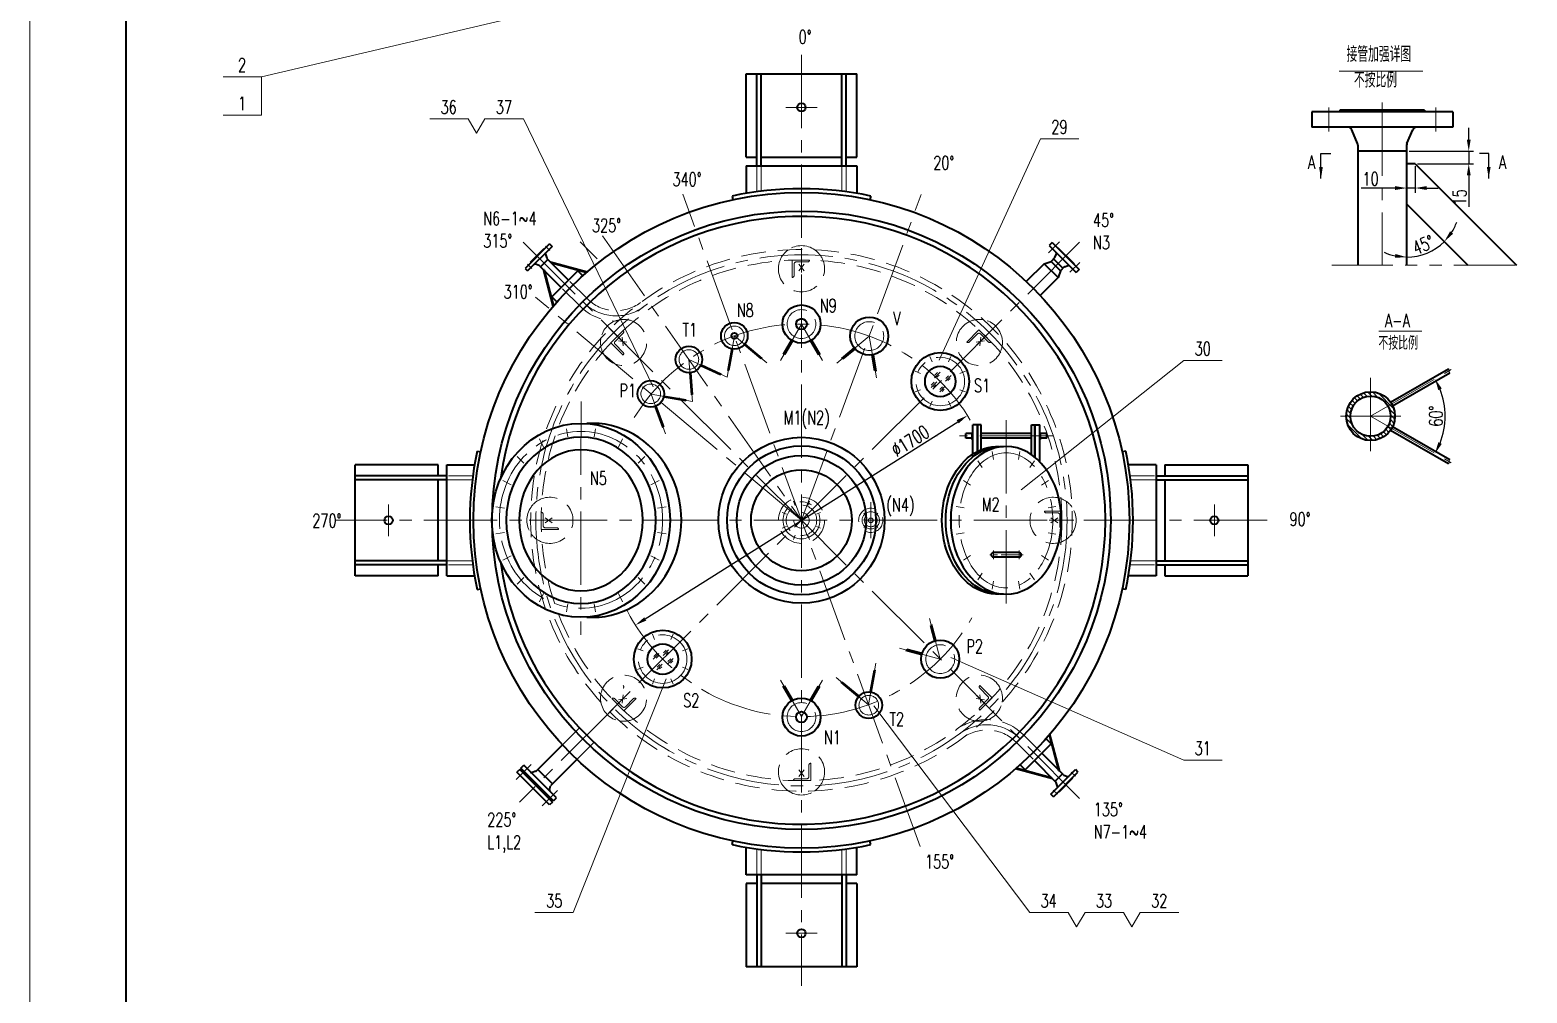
# Model space of a CAD drawing. Header units: millimetres. Extents: x 291 to 885, y 250 to 1091.
# Drawn here: x 290.8 to 679.8, y 400.7 to 651 of the extents above; entities that cross this region are included whole.
import ezdxf

# ---------------------------------------------------------------- set-up
doc = ezdxf.new("R2010")
doc.units = ezdxf.units.MM
for name, pattern in [('CENTER2', [28.575, 19.05, -3.175, 3.175, -3.175]), ('DASHED2', [9.525, 6.35, -3.175]), ('PHANTOM2', [31.75, 15.875, -3.175, 3.175, -3.175, 3.175, -3.175])]:
    doc.linetypes.add(name, pattern=pattern)
for name, color, linetype, lineweight in [('中心线', 4, 'CENTER2', 15), ('双点划线', 6, 'PHANTOM2', 15), ('外壳线', 1, 'Continuous', 40), ('尺寸线', 2, 'Continuous', 15), ('虚线', 5, 'DASHED2', 18)]:
    doc.layers.add(name, color=color, linetype=linetype, lineweight=lineweight)
doc.styles.get("Standard").update_dxf_attribs({"font": 'romans.shx', "width": 0.7, "height": 3.5, "bigfont": 'hzfs.shx'})
doc.styles.add('文字', font='romans.shx', dxfattribs={"width": 0.7, "height": 4, "bigfont": 'hzfs.shx'})
doc.dimstyles.new('ISO-25', dxfattribs={"dimtxt": 3.5, "dimasz": 3, "dimexe": 1.25, "dimexo": 0.625, "dimtad": 1, "dimtxsty": 'Standard', "dimcen": 2.5, "dimadec": 1, "dimazin": 2, "dimtfac": 1, "dimtmove": 0, "dimatfit": 0, "dimfxl": 0, "dimarcsym": 0})

# ---------------------------------------------------------------- blocks, each defined once
blk = doc.blocks.new('*D103')
at = {"layer": 'Defpoints', "color": 0}
for p in [(534.36, 550.8), (448.11, 496.35)]:
    blk.add_point(p, dxfattribs=at)
at = {"layer": '尺寸线', "color": 0, "lineweight": -2}
blk.add_line((450.65, 497.95), (531.83, 549.2), dxfattribs=at)
at = {"layer": '尺寸线', "color": 0}
for points in [[(531.56, 549.62), (532.09, 548.77), (534.36, 550.8)], [(450.38, 498.37), (450.91, 497.52), (448.11, 496.35)]]:
    blk.add_solid(points, dxfattribs=at)
at = {"layer": '尺寸线', "color": 0, "insert": (519.47, 544.21), "char_height": 3.5, "attachment_point": 5, "rotation": 32.2651}
blk.add_mtext('%%C1700', dxfattribs=at)
blk = doc.blocks.new('*D112')
at = {"layer": 'Defpoints', "color": 0}
for p in [(648.46, 621.06), (648.46, 605.83), (655.4, 593.81), (648.46, 589.88), (664.41, 589.88)]:
    blk.add_point(p, dxfattribs=at)
at = {"layer": '尺寸线', "color": 0, "lineweight": -2}
for start, end in [(327.4066, 339.8132), (270, 315), (245.1868, 257.5934)]:
    blk.add_arc((648.46, 605.83), 13.88, start, end, dxfattribs=at)
at = {"layer": '尺寸线', "color": 0}
for points in [[(660.55, 598.04), (659.77, 598.66), (658.28, 596.01)], [(645.54, 592.77), (645.43, 591.77), (648.46, 591.95)]]:
    blk.add_solid(points, dxfattribs=at)
at = {"layer": '尺寸线', "color": 0, "insert": (652.76, 595.15), "char_height": 3.5, "attachment_point": 5, "rotation": 21.9401}
blk.add_mtext('45°', dxfattribs=at)
blk = doc.blocks.new('*D113')
at = {"layer": 'Defpoints', "color": 0}
for p in [(648.46, 619.51), (650.69, 616.18), (664.61, 616.18)]:
    blk.add_point(p, dxfattribs=at)
at = {"layer": '尺寸线', "color": 0, "lineweight": -2}
for p, q in [((664.61, 622.51), (664.61, 625.51)), ((649.09, 619.51), (665.86, 619.51)), ((664.61, 619.51), (664.61, 616.18)), ((651.31, 616.18), (665.86, 616.18)), ((664.61, 613.18), (664.61, 605.05))]:
    blk.add_line(p, q, dxfattribs=at)
at = {"layer": '尺寸线', "color": 0}
for points in [[(664.11, 622.51), (665.11, 622.51), (664.61, 619.51)], [(664.11, 613.18), (665.11, 613.18), (664.61, 616.18)]]:
    blk.add_solid(points, dxfattribs=at)
at = {"layer": '尺寸线', "color": 0, "insert": (662.23, 607.49), "char_height": 3.5, "attachment_point": 5, "rotation": 90}
blk.add_mtext('15', dxfattribs=at)
blk = doc.blocks.new('*D114')
at = {"layer": 'Defpoints', "color": 0}
for p in [(648.46, 616.18), (650.69, 616.18), (650.69, 609.9)]:
    blk.add_point(p, dxfattribs=at)
at = {"layer": '尺寸线', "color": 0, "lineweight": -2}
for p, q in [((648.46, 615.55), (648.46, 608.65)), ((650.69, 615.55), (650.69, 608.65)), ((645.46, 609.9), (636.68, 609.9)), ((650.69, 609.9), (648.46, 609.9)), ((653.69, 609.9), (656.69, 609.9))]:
    blk.add_line(p, q, dxfattribs=at)
at = {"layer": '尺寸线', "color": 0}
for points in [[(645.46, 610.4), (645.46, 609.4), (648.46, 609.9)], [(653.69, 610.4), (653.69, 609.4), (650.69, 609.9)]]:
    blk.add_solid(points, dxfattribs=at)
at = {"layer": '尺寸线', "color": 0, "insert": (639.11, 612.28), "char_height": 3.5, "attachment_point": 5}
blk.add_mtext('10', dxfattribs=at)
blk = doc.blocks.new('*D115')
at = {"layer": 'Defpoints', "color": 0}
for p in [(660.05, 562.72), (639.1, 550.63), (639.1, 550.63), (658.16, 547.27), (660.05, 538.53)]:
    blk.add_point(p, dxfattribs=at)
at = {"layer": '尺寸线', "color": 0, "lineweight": -2}
blk.add_arc((639.1, 550.63), 19.36, 338.8872, 21.1128, dxfattribs=at)
at = {"layer": '尺寸线', "color": 0}
for points in [[(656.7, 557.38), (657.61, 557.82), (655.86, 560.31)], [(657.61, 543.44), (656.7, 543.87), (655.86, 540.95)]]:
    blk.add_solid(points, dxfattribs=at)
at = {"layer": '尺寸线', "color": 0, "insert": (656.08, 550.63), "char_height": 3.5, "attachment_point": 5, "rotation": 90}
blk.add_mtext('60°', dxfattribs=at)

msp = doc.modelspace()

# ---------------------------------------------------------------- hatches: boundary and pattern name
at = {"layer": '尺寸线'}
h = msp.add_hatch(dxfattribs=at)
h.set_pattern_fill('ANSI31', color=256, scale=0.277778, angle=90, style=0)
h.set_pattern_definition([(135, (356.7174, 504.27115), (-0.623629, -0.623629), [])])
h.paths.add_polyline_path([(639.095, 556.96), (639.095, 555.849, -0.2679492), (643.618, 553.238), (644.58, 553.794, 0.2679492)])
h.paths.add_polyline_path([(639.095, 555.849), (639.095, 556.96, 0.4142136), (632.762, 550.627), (633.873, 550.627, -0.4142136)])
h.paths.add_polyline_path([(633.873, 550.627), (632.762, 550.627, 0.4142136), (639.095, 544.294), (639.095, 545.405, -0.4142136)])
h.paths.add_polyline_path([(644.58, 547.46), (643.618, 548.016, -0.2679492), (639.095, 545.405), (639.095, 544.294, 0.2679492)])
h.paths.add_polyline_path([(645.428, 550.627), (644.317, 550.627, -0.1316525), (643.618, 548.016), (644.58, 547.46, 0.1316525)])
h.paths.add_polyline_path([(644.58, 553.794), (643.618, 553.238, -0.1316525), (644.317, 550.627), (645.428, 550.627, 0.1316525)])

# ---------------------------------------------------------------- linework, layer by layer
at = {"layer": '中心线'}
for p, q in [((491.237, 644.551), (491.239, 402.591)), ((487.133, 630.851), (495.34, 630.851)), ((628.242, 630.843), (628.242, 624.621)), ((642.131, 632.127), (642.131, 589.884)), ((656.02, 630.843), (656.02, 624.621)), ((522.089, 438.807), (460.387, 608.333)), ((491.237, 523.571), (522.361, 608.232)), ((563.504, 595.839), (417.991, 450.325)), ((418.969, 595.838), (491.238, 523.571)), ((439.5, 597.46), (491.238, 523.571)), ((491.237, 523.572), (422.139, 581.552)), ((491.237, 574.571), (485.754, 565.075)), ((491.237, 574.571), (496.72, 565.075)), ((473.794, 571.499), (471.895, 560.729)), ((473.794, 571.499), (482.198, 564.448)), ((508.851, 571.432), (500.427, 564.414)), ((508.851, 571.432), (510.717, 560.627)), ((461.982, 565.351), (471.895, 560.729)), ((461.982, 565.351), (462.935, 554.459)), ((525.179, 564.757), (524.6, 566.155)), ((529.422, 564.757), (530.001, 566.155)), ((522.179, 561.757), (520.781, 562.336)), ((532.422, 561.757), (533.821, 562.336)), ((639.095, 550.627), (660.047, 562.724)), ((639.095, 541.54), (639.095, 560.872)), ((452.167, 556.357), (462.935, 554.459)), ((452.167, 556.357), (455.918, 546.049)), ((522.179, 557.514), (520.781, 556.935)), ((532.422, 557.514), (533.821, 556.935)), ((433.954, 554.402), (433.95, 493.862)), ((525.179, 554.514), (524.6, 553.115)), ((529.422, 554.514), (530.001, 553.115)), ((544.417, 549.619), (544.418, 501.459)), ((646.942, 550.627), (631.248, 550.627)), ((639.095, 550.627), (660.047, 538.53)), ((424.248, 542.617), (423.147, 544.778)), ((430.518, 545.255), (430.188, 547.339)), ((437.388, 545.255), (437.718, 547.339)), ((443.659, 542.617), (444.76, 544.778)), ((556.608, 545.51), (532.317, 545.51)), ((419.07, 538.452), (417.351, 540.171)), ((448.837, 538.452), (450.555, 540.171)), ((415.79, 532.823), (413.624, 533.927)), ((452.116, 532.824), (454.283, 533.927)), ((383.958, 519.467), (383.958, 527.674)), ((414.112, 526.711), (411.829, 527.073)), ((453.794, 526.712), (456.078, 527.073)), ((487.35, 525.18), (486.255, 525.633)), ((489.627, 527.457), (489.173, 528.552)), ((492.847, 527.457), (493.301, 528.552)), ((495.124, 525.18), (496.219, 525.633)), ((507.89, 524.919), (507.402, 525.407)), ((509.236, 528.259), (509.238, 518.937)), ((510.584, 524.919), (511.072, 525.407)), ((598.517, 527.676), (598.517, 519.469)), ((612.218, 523.572), (370.258, 523.57)), ((487.35, 521.959), (486.255, 521.506)), ((563.505, 451.302), (491.237, 523.572)), ((495.124, 521.959), (496.219, 521.506)), ((507.89, 522.225), (507.402, 521.737)), ((510.584, 522.225), (511.072, 521.737)), ((414.112, 520.426), (411.829, 520.064)), ((453.794, 520.427), (456.078, 520.065)), ((489.627, 519.682), (489.173, 518.587)), ((492.847, 519.682), (493.301, 518.587)), ((415.791, 514.314), (413.624, 513.21)), ((452.116, 514.315), (454.283, 513.211)), ((419.07, 508.685), (417.352, 506.967)), ((448.837, 508.686), (450.555, 506.967)), ((424.248, 504.521), (423.147, 502.36)), ((430.519, 501.883), (430.189, 499.799)), ((437.388, 501.883), (437.718, 499.799)), ((443.659, 504.521), (444.76, 502.36)), ((527.299, 487.51), (524.462, 498.097)), ((453.067, 492.632), (452.488, 494.03)), ((457.31, 492.632), (457.889, 494.031)), ((450.068, 489.631), (448.669, 490.21)), ((460.31, 489.633), (461.709, 490.212)), ((527.299, 487.51), (516.712, 490.347)), ((508.681, 475.644), (510.585, 486.443)), ((450.069, 485.388), (448.67, 484.809)), ((453.069, 482.389), (452.49, 480.99)), ((457.312, 482.39), (457.891, 480.991)), ((460.311, 485.39), (461.71, 484.811)), ((508.681, 475.644), (500.281, 482.692)), ((491.238, 472.569), (485.756, 482.064)), ((491.238, 472.569), (496.72, 482.064)), ((495.342, 416.292), (487.136, 416.292))]:
    msp.add_line(p, q, dxfattribs=at)
at = {"layer": '中心线', "ltscale": 0.3}
for p, q in [((558.281, 595.917), (555.428, 593.064)), ((424.711, 594.763), (425.814, 593.66)), ((420.044, 590.096), (421.147, 588.993)), ((563.525, 590.554), (560.994, 588.024)), ((541.159, 539.374), (540.749, 541.433)), ((547.597, 539.391), (548.007, 541.45)), ((538.182, 537.29), (537.016, 539.035)), ((550.574, 537.29), (551.74, 539.036)), ((535.119, 532.737), (533.374, 533.904)), ((553.637, 532.738), (555.383, 533.904)), ((533.466, 526.789), (531.407, 527.199)), ((555.291, 526.789), (557.349, 527.199)), ((533.466, 520.351), (531.407, 519.941)), ((555.291, 520.351), (557.35, 519.941)), ((535.12, 514.403), (533.374, 513.236)), ((548.849, 514.608), (540.148, 514.608)), ((541.156, 513.479), (541.156, 515.738)), ((547.757, 513.479), (547.757, 515.738)), ((553.637, 514.403), (555.383, 513.236)), ((538.183, 509.85), (537.016, 508.104)), ((550.574, 509.85), (551.741, 508.105)), ((541.159, 507.766), (540.75, 505.707)), ((547.598, 507.766), (548.007, 505.707)), ((417.074, 456.192), (421.02, 460.137)), ((562.443, 457.057), (561.339, 458.16)), ((423.862, 449.403), (427.808, 453.349)), ((557.777, 452.389), (556.673, 453.492))]:
    msp.add_line(p, q, dxfattribs=at)
at = {"layer": '中心线'}
for centre, radius in [((491.237, 523.569), 69.002), ((491.237, 574.571), 3.75), ((473.794, 571.499), 2.55), ((508.851, 571.432), 3.75), ((461.982, 565.351), 2.55), ((527.301, 559.635), 6.3), ((452.075, 556.434), 2.55), ((491.237, 523.569), 4.8), ((509.237, 523.572), 2.25), ((455.189, 487.511), 6.3), ((527.299, 487.51), 3.75), ((491.238, 472.449), 3.75), ((508.722, 475.531), 2.55)]:
    msp.add_circle(centre, radius, dxfattribs=at)
for centre, radius, start, end in [((443.078, 588.7), 12, 225, 306.48028), ((491.237, 523.572), 51.002, 30.67821, 149.11375), ((491.237, 523.572), 51.002, 207.33275, 330.16019), ((539.401, 458.475), 11.975, 43.77464, 126.53709)]:
    msp.add_arc(centre, radius, start, end, dxfattribs=at)
msp.add_ellipse((433.953, 523.7), major_axis=(0, -22.97), ratio=0.9231989, start_param=-1.5707963, end_param=4.712389, dxfattribs=at)
at = {"layer": '中心线', "extrusion": (0, 0, -1)}
msp.add_ellipse((544.378, 523.57), major_axis=(0.039, 17.55), ratio=0.6935169, dxfattribs=at)
at = {"layer": '双点划线'}
msp.add_line((629.003, 589.884), (679.759, 589.884), dxfattribs=at)
at = {"layer": '外壳线'}
for p, q in [((315.777, 259.883), (315.777, 1080.883)), ((476.836, 639.551), (505.637, 639.551)), ((476.836, 617.95), (476.836, 639.551)), ((479.656, 615.708), (479.656, 639.551)), ((480.736, 615.708), (480.736, 639.551)), ((501.737, 615.708), (501.737, 639.551)), ((502.817, 615.708), (502.817, 639.551)), ((505.637, 617.95), (505.637, 639.551)), ((653.131, 630.177), (631.131, 630.177)), ((631.131, 630.177), (631.131, 629.732)), ((653.131, 630.177), (653.131, 629.732)), ((660.464, 629.732), (623.798, 629.732)), ((623.798, 629.732), (623.798, 625.732)), ((660.464, 629.732), (660.464, 625.732)), ((660.464, 625.732), (623.798, 625.732)), ((635.709, 621.496), (634.196, 625.056)), ((648.553, 621.496), (650.066, 625.056)), ((635.798, 621.062), (635.798, 589.884)), ((648.464, 619.51), (635.798, 619.51)), ((648.464, 621.062), (648.464, 589.884)), ((476.836, 617.95), (479.656, 617.95)), ((476.836, 615.708), (505.637, 615.708)), ((476.836, 615.708), (476.836, 608.52)), ((480.736, 617.95), (501.737, 617.95)), ((502.817, 617.95), (505.637, 617.95)), ((505.637, 615.708), (505.637, 608.52)), ((650.686, 616.177), (648.464, 616.177)), ((650.686, 616.177), (676.979, 589.884)), ((473.236, 607.831), (473.437, 606.892)), ((509.237, 607.831), (509.037, 606.892)), ((648.464, 605.828), (664.408, 589.884)), ((425.771, 595.4), (419.407, 589.035)), ((425.771, 595.4), (426.45, 594.721)), ((556.384, 595.718), (555.621, 594.954)), ((556.384, 595.718), (563.385, 588.717)), ((426.45, 594.721), (420.086, 588.357)), ((424.286, 594.084), (420.723, 590.52)), ((425.368, 591.348), (423.459, 589.438)), ((424.286, 594.084), (424.371, 593.999)), ((424.689, 592.718), (425.049, 591.708)), ((425.119, 591.597), (430.714, 586.002)), ((555.621, 594.954), (562.621, 587.953)), ((557.02, 591.771), (556.087, 590.838)), ((556.724, 591.475), (559.142, 589.056)), ((557.086, 591.871), (557.477, 592.839)), ((557.869, 594.402), (557.784, 594.317)), ((557.869, 594.402), (562.07, 590.202)), ((419.407, 589.035), (420.086, 588.357)), ((420.723, 590.52), (420.807, 590.436)), ((423.098, 589.758), (422.089, 590.117)), ((423.21, 589.688), (428.805, 584.093)), ((424.096, 588.802), (426.677, 579.17)), ((424.35, 588.547), (426.819, 579.334)), ((426.005, 590.711), (435.637, 588.13)), ((426.259, 590.457), (435.472, 587.988)), ((433.133, 588.42), (426.387, 581.674)), ((434.458, 587.095), (433.133, 588.42)), ((554.305, 590.244), (549.654, 585.593)), ((554.305, 590.244), (556.087, 590.838)), ((554.305, 590.244), (557.912, 586.638)), ((556.087, 590.838), (558.506, 588.42)), ((558.506, 588.42), (557.912, 586.638)), ((559.438, 589.353), (558.506, 588.42)), ((559.538, 589.419), (560.507, 589.81)), ((562.07, 590.202), (561.985, 590.117)), ((563.385, 588.717), (562.621, 587.953)), ((557.912, 586.638), (553.26, 581.986)), ((427.712, 580.349), (426.387, 581.674)), ((473.106, 568.119), (472.104, 562.434)), ((473.283, 568.087), (472.304, 562.531)), ((476.378, 569.214), (480.7, 565.587)), ((476.494, 569.352), (480.916, 565.641)), ((488.633, 570.361), (486.477, 566.626)), ((488.893, 570.211), (486.846, 566.665)), ((493.581, 570.211), (495.628, 566.666)), ((493.841, 570.361), (495.997, 566.626)), ((504.953, 568.381), (501.641, 565.621)), ((505.145, 568.15), (502.001, 565.53)), ((509.545, 566.531), (510.242, 562.497)), ((509.841, 566.582), (510.575, 562.333)), ((462.193, 561.908), (462.696, 556.156)), ((462.372, 561.923), (462.864, 556.302)), ((465.07, 563.812), (470.183, 561.428)), ((465.146, 563.975), (470.378, 561.535)), ((644.281, 554.263), (659.341, 562.957)), ((644.837, 553.3), (659.729, 561.899)), ((453.262, 553.086), (455.236, 547.66)), ((453.431, 553.147), (455.361, 547.845)), ((455.547, 555.67), (461.202, 554.673)), ((455.579, 555.847), (461.265, 554.845)), ((644.281, 546.991), (659.341, 538.297)), ((644.837, 547.954), (659.729, 539.355)), ((406.978, 541.571), (407.917, 541.37)), ((575.497, 541.573), (574.558, 541.372)), ((396.859, 537.971), (375.258, 537.971)), ((375.258, 509.17), (375.258, 537.971)), ((396.859, 535.15), (396.859, 537.971)), ((399.101, 509.17), (399.101, 537.971)), ((399.101, 537.971), (406.289, 537.971)), ((583.375, 537.973), (576.187, 537.973)), ((583.375, 537.973), (583.375, 509.172)), ((585.617, 537.973), (585.617, 535.153)), ((585.617, 537.973), (607.218, 537.973)), ((607.218, 537.973), (607.218, 509.172)), ((399.101, 535.15), (375.258, 535.15)), ((399.101, 534.07), (375.258, 534.07)), ((396.859, 513.07), (396.859, 534.07)), ((583.375, 535.153), (607.218, 535.153)), ((583.375, 534.073), (607.218, 534.073)), ((585.617, 534.073), (585.617, 513.072)), ((399.101, 513.07), (375.258, 513.07)), ((399.101, 511.99), (375.258, 511.99)), ((396.859, 509.17), (396.859, 511.99)), ((583.375, 513.072), (607.218, 513.072)), ((583.375, 511.992), (607.218, 511.992)), ((585.617, 511.992), (585.617, 509.172)), ((396.859, 509.17), (375.258, 509.17)), ((399.101, 509.17), (406.289, 509.17)), ((406.978, 505.57), (407.917, 505.77)), ((575.497, 505.572), (574.558, 505.772)), ((583.375, 509.172), (576.187, 509.172)), ((585.617, 509.172), (607.218, 509.172)), ((525.874, 492.25), (524.814, 496.203)), ((526.164, 492.328), (525.048, 496.492)), ((522.481, 488.646), (518.317, 489.761)), ((522.559, 488.935), (518.606, 489.995)), ((509.192, 479.056), (510.171, 484.611)), ((509.369, 479.025), (510.371, 484.709)), ((488.634, 476.778), (486.476, 480.517)), ((488.894, 476.928), (486.845, 480.477)), ((493.582, 476.928), (495.631, 480.477)), ((493.842, 476.778), (496, 480.516)), ((505.981, 477.792), (501.56, 481.502)), ((506.097, 477.93), (501.776, 481.555)), ((554.773, 466.802), (556.098, 465.478)), ((558.136, 458.605), (555.666, 467.818)), ((558.391, 458.35), (555.808, 467.982)), ((422.377, 458.482), (429.132, 465.237)), ((549.354, 458.73), (556.098, 465.478)), ((559.276, 457.465), (553.68, 463.059)), ((418.347, 459.162), (419.111, 459.925)), ((426.832, 450.676), (418.347, 459.162)), ((427.596, 451.44), (419.111, 459.925)), ((426.153, 454.706), (432.908, 461.461)), ((556.482, 456.441), (546.849, 459.02)), ((556.227, 456.695), (547.014, 459.162)), ((548.028, 460.055), (549.354, 458.73)), ((557.368, 455.555), (551.771, 461.149)), ((418.05, 458.865), (417.286, 458.101)), ((425.772, 449.615), (417.286, 458.101)), ((426.535, 450.379), (418.05, 458.865)), ((419.492, 457.422), (419.789, 457.719)), ((425.178, 451.907), (419.577, 457.507)), ((425.305, 452.034), (419.705, 457.634)), ((422.229, 458.393), (421.228, 458.081)), ((426.514, 455.067), (422.738, 458.843)), ((556.037, 452.431), (562.4, 458.797)), ((556.716, 451.753), (563.079, 458.118)), ((557.118, 455.805), (559.027, 457.714)), ((557.798, 454.435), (557.438, 455.444)), ((558.201, 453.068), (561.764, 456.633)), ((559.388, 457.395), (560.397, 457.036)), ((561.764, 456.633), (561.679, 456.718)), ((563.079, 458.118), (562.4, 458.797)), ((425.093, 451.822), (425.39, 452.119)), ((425.752, 453.557), (426.063, 454.558)), ((426.832, 450.676), (427.596, 451.44)), ((556.716, 451.753), (556.037, 452.431)), ((558.201, 453.068), (558.116, 453.153)), ((426.535, 450.379), (425.772, 449.615)), ((473.238, 439.312), (473.439, 440.251)), ((509.24, 439.312), (509.039, 440.251)), ((476.839, 431.434), (476.839, 438.623)), ((505.639, 431.434), (505.639, 438.623)), ((505.639, 431.434), (476.839, 431.434)), ((476.839, 429.192), (476.839, 407.591)), ((479.659, 429.192), (476.839, 429.192)), ((479.659, 431.434), (479.659, 407.591)), ((480.739, 431.434), (480.739, 407.591)), ((501.739, 429.192), (480.739, 429.192)), ((501.739, 431.434), (501.739, 407.591)), ((502.819, 431.434), (502.819, 407.591)), ((505.639, 429.192), (502.819, 429.192)), ((505.639, 429.192), (505.639, 407.591)), ((505.639, 407.591), (476.839, 407.591))]:
    msp.add_line(p, q, dxfattribs=at)
at = {"layer": '外壳线', "ltscale": 0.3}
for p, q in [((533.956, 544.91), (533.956, 546.11)), ((535.576, 546.11), (533.956, 546.11)), ((535.576, 544.91), (533.956, 544.91)), ((535.576, 544.61), (535.576, 546.41)), ((535.756, 546.41), (535.576, 546.41)), ((535.756, 544.61), (535.576, 544.61)), ((536.956, 548.36), (535.756, 548.36)), ((535.756, 540.021), (535.756, 548.36)), ((536.956, 540.686), (536.956, 548.36)), ((537.016, 546.11), (536.956, 546.11)), ((537.016, 544.91), (536.956, 544.91)), ((537.916, 548.36), (537.016, 548.36)), ((537.016, 541.753), (537.016, 548.36)), ((537.916, 541.995), (537.916, 548.36)), ((550.996, 546.11), (537.916, 546.11)), ((550.996, 544.91), (537.916, 544.91)), ((550.996, 548.36), (551.896, 548.36)), ((550.997, 540.624), (550.996, 548.36)), ((551.897, 539.945), (551.896, 548.36)), ((551.956, 546.11), (551.896, 546.11)), ((551.956, 544.91), (551.896, 544.91)), ((551.956, 548.36), (553.157, 548.36)), ((551.957, 539.896), (551.956, 548.36)), ((553.157, 538.786), (553.157, 548.36)), ((553.157, 546.41), (553.337, 546.41)), ((553.157, 544.61), (553.337, 544.61)), ((553.337, 544.61), (553.337, 546.41)), ((554.957, 546.11), (553.337, 546.11)), ((554.957, 544.91), (553.337, 544.91)), ((554.957, 544.91), (554.957, 546.11)), ((547.757, 515.209), (541.156, 515.209)), ((547.757, 514.009), (541.156, 514.009))]:
    msp.add_line(p, q, dxfattribs=at)
at = {"layer": '外壳线'}
for centre, radius in [((491.237, 630.851), 1.08), ((491.237, 523.569), 85.203), ((491.237, 523.572), 80.342), ((491.237, 574.571), 4.95), ((491.237, 574.571), 1.41), ((508.851, 571.432), 4.95), ((473.794, 571.499), 3.45), ((473.794, 571.499), 0.78), ((461.982, 565.351), 3.45), ((527.301, 559.635), 7.5), ((527.301, 559.635), 3.969), ((452.075, 556.434), 3.45), ((639.095, 550.627), 6.333), ((639.095, 550.627), 5.222), ((491.237, 523.572), 21.565), ((491.237, 523.572), 19.331), ((491.237, 523.572), 16.83), ((491.237, 523.572), 13.096), ((383.958, 523.57), 1.08), ((598.517, 523.572), 1.08), ((455.189, 487.511), 7.5), ((455.189, 487.511), 3.969), ((527.299, 487.51), 4.95), ((508.722, 475.531), 3.45), ((491.238, 472.449), 4.95), ((491.238, 472.449), 1.41), ((491.239, 416.292), 1.08)]:
    msp.add_circle(centre, radius, dxfattribs=at)
for centre, radius, start, end in [((633.174, 624.621), 1.111, 23.02549, 90), ((651.088, 624.621), 1.111, 90, 156.97451), ((634.686, 621.062), 1.111, 0, 23.02549), ((649.575, 621.062), 1.111, 156.97451, 180), ((491.237, 523.569), 86.163, 77.9413, 102.0587), ((491.237, 523.572), 78.962, 187.77721, 172.22844), ((424.972, 592.818), 0.3, 135, 199.59228), ((425.331, 591.809), 0.3, 199.59228, 225), ((556.808, 591.983), 0.3, 315, 338.02549), ((557.199, 592.952), 0.3, 338.02549, 45), ((421.989, 589.835), 0.3, 70.40772, 135), ((422.998, 589.475), 0.3, 45, 70.40772), ((559.65, 589.141), 0.3, 111.97451, 135), ((560.619, 589.531), 0.3, 45, 111.97451), ((491.24, 523.57), 86.163, 167.9413, 192.0587), ((491.236, 523.572), 86.163, 347.9413, 12.0587), ((421.12, 458.425), 0.36, 225, 287.30053), ((422.122, 458.736), 0.36, 287.30053, 315), ((557.156, 455.343), 0.3, 19.60413, 45.01185), ((559.489, 457.677), 0.3, 225.01185, 250.41957), ((560.498, 457.318), 0.3, 250.41957, 315.01185), ((426.095, 453.45), 0.36, 162.69947, 225), ((426.407, 454.451), 0.36, 135, 162.69947), ((557.515, 454.334), 0.3, 315.01185, 19.60413), ((491.239, 523.573), 86.163, 257.9413, 282.0587)]:
    msp.add_arc(centre, radius, start, end, dxfattribs=at)
at = {"layer": '外壳线', "ltscale": 0.3}
for centre, start, end in [((541.156, 514.609), 90.00056, 270.00056), ((547.757, 514.609), 270.00056, 90.00056)]:
    msp.add_arc(centre, 0.6, start, end, dxfattribs=at)
at = {"layer": '外壳线'}
msp.add_ellipse((433.953, 523.569), major_axis=(0, 25.201), ratio=0.9179745, dxfattribs=at)
msp.add_ellipse((436.922, 523.569), major_axis=(0, 25.201), ratio=0.9179745, start_param=3.0773829, end_param=6.3473951, dxfattribs=at)
at = {"layer": '外壳线', "extrusion": (0, 0, -1)}
for major_axis, ratio in [((0, 21.601), 0.8996507), ((0, 18.301), 0.8786599)]:
    msp.add_ellipse((433.953, 523.569), major_axis=major_axis, ratio=ratio, dxfattribs=at)
at = {"layer": '外壳线', "ltscale": 0.3, "extrusion": (0, 0, -1)}
for centre, start_param, end_param in [((542.116, 523.57), 3.1055521, 6.31618), ((543.108, 523.57), 3.0958524, 6.3258797)]:
    msp.add_ellipse(centre, major_axis=(0.039, 19.201), ratio=0.7484691, start_param=start_param, end_param=end_param, dxfattribs=at)
msp.add_ellipse((544.378, 523.57), major_axis=(0.039, 19.201), ratio=0.7484691, dxfattribs=at)
at = {"layer": '尺寸线'}
for p, q in [((290.777, 249.883), (290.777, 1090.883)), ((350.964, 638.803), (470.695, 666.925)), ((340.964, 638.803), (350.964, 638.803)), ((350.964, 638.803), (350.964, 628.803)), ((630.973, 640.288), (652.654, 640.288)), ((340.964, 628.803), (350.964, 628.803)), ((394.644, 627.847), (404.644, 627.847)), ((404.644, 627.847), (406.817, 624.171)), ((406.817, 624.171), (408.998, 627.847)), ((408.998, 627.847), (418.998, 627.847)), ((418.998, 627.847), (452.691, 558.251)), ((553.338, 622.703), (526.976, 565.139)), ((553.338, 622.703), (563.338, 622.703)), ((641.252, 572.71), (652.43, 572.71)), ((486.477, 566.626), (486.846, 566.665)), ((495.628, 566.666), (495.997, 566.626)), ((501.641, 565.621), (502.001, 565.53)), ((590.573, 565.107), (548.324, 531.475)), ((590.573, 565.107), (600.573, 565.107)), ((510.242, 562.497), (510.575, 562.333)), ((525.83, 560.634), (527.278, 562.082)), ((525.89, 561.257), (526.587, 561.954)), ((526.446, 560.729), (527.026, 561.309)), ((528.647, 559.762), (530.095, 561.21)), ((528.706, 560.384), (529.404, 561.082)), ((529.263, 559.857), (529.843, 560.437)), ((524.915, 558.105), (526.363, 559.553)), ((524.975, 558.728), (525.672, 559.425)), ((525.531, 558.2), (526.111, 558.78)), ((527.154, 556.948), (528.602, 558.396)), ((527.213, 557.571), (527.91, 558.268)), ((527.769, 557.043), (528.349, 557.623)), ((524.814, 496.203), (525.048, 496.492)), ((454.191, 488.981), (452.743, 487.533)), ((453.568, 488.921), (452.871, 488.224)), ((454.096, 488.365), (453.516, 487.785)), ((456.719, 489.897), (455.272, 488.448)), ((456.096, 489.837), (455.399, 489.139)), ((456.624, 489.281), (456.045, 488.7)), ((457.877, 487.658), (456.429, 486.21)), ((457.254, 487.598), (456.557, 486.901)), ((457.782, 487.042), (457.202, 486.462)), ((518.317, 489.761), (518.606, 489.995)), ((590.573, 461.247), (530.026, 487.969)), ((431.92, 421.642), (456.04, 482.362)), ((455.064, 486.164), (453.616, 484.716)), ((454.441, 486.105), (453.743, 485.407)), ((454.969, 485.548), (454.389, 484.968)), ((510.171, 484.611), (510.371, 484.709)), ((550.554, 421.643), (510.048, 475.403)), ((590.573, 461.247), (600.573, 461.247)), ((431.92, 421.642), (421.92, 421.642)), ((550.554, 421.643), (560.554, 421.643)), ((560.554, 421.643), (562.727, 417.968)), ((562.727, 417.968), (564.909, 421.643)), ((564.909, 421.643), (574.909, 421.643)), ((574.909, 421.643), (577.082, 417.968)), ((577.082, 417.968), (579.264, 421.643)), ((579.264, 421.643), (589.264, 421.643))]:
    msp.add_line(p, q, dxfattribs=at)
msp.add_circle((491.237, 523.572), 0.000473, dxfattribs=at)
for start, end in [(103.78548, 103.93289), (118.78688, 119.08142), (115.91899, 116.21354), (130.92118, 131.21574), (133.78363, 134.07819), (145.91849, 146.21304), (289.99872, 289.99943), (263.6885, 264.17941), (275.82046, 276.31137), (283.78563, 284.08018)]:
    msp.add_arc((491.238, 523.571), 43.317, start, end, dxfattribs=at)
for points, knots in [([(659.729, 561.899), (659.64, 561.943), (659.443, 562.123), (659.613, 562.657), (659.426, 562.889), (659.341, 562.957)], [6.1516594, 6.1516594, 6.1516594, 6.1516594, 9.6632223, 16.6634305, 20.3311358, 20.3311358, 20.3311358, 20.3311358]), ([(526.454, 545.504), (526.441, 545.508), (526.401, 545.528), (526.365, 545.605), (526.313, 545.591), (526.29, 545.581)], [17.1096536, 17.1096536, 17.1096536, 17.1096536, 17.7862192, 19.3360378, 20.4528743, 20.4528743, 20.4528743, 20.4528743]), ([(659.729, 539.355), (659.64, 539.311), (659.443, 539.131), (659.613, 538.597), (659.426, 538.365), (659.341, 538.297)], [6.1516594, 6.1516594, 6.1516594, 6.1516594, 9.6632223, 16.6634305, 20.3311358, 20.3311358, 20.3311358, 20.3311358])]:
    msp.add_open_spline(points, degree=3, knots=knots, dxfattribs=at)
at = {"layer": '虚线'}
for p, q in [((479.656, 608.95), (479.656, 615.708)), ((480.736, 609.09), (480.736, 615.708)), ((501.737, 609.09), (501.737, 615.708)), ((502.817, 608.95), (502.817, 615.708)), ((438.19, 591.466), (433.51, 596.146)), ((491.237, 594.309), (491.237, 587.533)), ((488.837, 586.684), (488.837, 591.184)), ((493.337, 591.184), (488.837, 591.184)), ((489.317, 587.164), (489.317, 590.164)), ((492.857, 590.704), (489.857, 590.704)), ((490.569, 590.14), (491.905, 588.386)), ((491.905, 590.14), (490.569, 588.386)), ((433.637, 579.26), (428.805, 584.093)), ((435.547, 581.169), (430.714, 586.002)), ((488.837, 586.684), (488.837, 586.684)), ((441.217, 573.59), (446.008, 568.799)), ((444.911, 572.865), (441.729, 569.683)), ((444.911, 572.186), (442.79, 570.065)), ((534.169, 569.895), (537.351, 573.077)), ((534.848, 569.895), (536.969, 572.017)), ((541.257, 573.59), (536.466, 568.799)), ((540.533, 569.895), (537.351, 573.077)), ((539.854, 569.895), (537.733, 572.017)), ((444.911, 566.501), (441.729, 569.683)), ((444.911, 567.18), (442.79, 569.301)), ((443.692, 570.17), (445.878, 569.874)), ((444.637, 571.115), (444.932, 568.929)), ((534.169, 569.895), (534.169, 569.895)), ((538.782, 570.17), (536.597, 569.874)), ((537.837, 571.115), (537.542, 568.929)), ((444.911, 566.501), (444.911, 566.501)), ((405.859, 535.15), (399.101, 535.15)), ((405.719, 534.07), (399.101, 534.07)), ((576.617, 535.153), (583.375, 535.153)), ((576.756, 534.073), (583.375, 534.073)), ((423.622, 525.67), (423.622, 521.169)), ((424.102, 525.19), (424.102, 522.189)), ((554.352, 525.97), (558.852, 525.97)), ((554.352, 525.97), (554.352, 525.97)), ((554.832, 525.49), (557.832, 525.49)), ((558.852, 521.469), (558.852, 525.97)), ((420.498, 523.569), (427.273, 523.569)), ((427.643, 521.649), (424.642, 521.649)), ((424.666, 522.901), (426.421, 524.238)), ((424.666, 524.238), (426.421, 522.901)), ((561.976, 523.569), (555.201, 523.569)), ((557.808, 524.238), (556.054, 522.901)), ((557.808, 522.901), (556.054, 524.238)), ((558.372, 521.949), (558.372, 524.95)), ((428.123, 521.169), (423.622, 521.169)), ((428.123, 521.169), (428.123, 521.169)), ((405.719, 513.07), (399.101, 513.07)), ((405.859, 511.99), (399.101, 511.99)), ((576.617, 511.992), (583.375, 511.992)), ((576.756, 513.072), (583.375, 513.072)), ((444.931, 480.641), (444.931, 480.641)), ((537.563, 480.638), (540.745, 477.456)), ((537.563, 480.638), (537.563, 480.638)), ((537.563, 479.959), (539.684, 477.838)), ((441.217, 473.549), (446.008, 478.34)), ((441.941, 477.244), (445.123, 474.062)), ((442.62, 477.244), (444.742, 475.122)), ((443.692, 476.969), (445.878, 477.265)), ((444.637, 476.024), (444.932, 478.21)), ((448.306, 477.244), (445.123, 474.062)), ((447.627, 477.244), (445.505, 475.122)), ((448.306, 477.244), (448.306, 477.244)), ((541.257, 473.549), (536.466, 478.34)), ((538.782, 476.969), (536.597, 477.265)), ((537.837, 476.024), (537.542, 478.21)), ((537.563, 474.274), (540.745, 477.456)), ((537.563, 474.953), (539.684, 477.074)), ((429.132, 465.237), (433.547, 469.652)), ((548.847, 467.89), (553.68, 463.059)), ((432.908, 461.461), (437.323, 465.876)), ((546.938, 465.981), (551.771, 461.149)), ((491.237, 452.83), (491.237, 459.606)), ((493.157, 459.975), (493.157, 456.975)), ((493.637, 460.455), (493.637, 455.955)), ((493.637, 460.455), (493.637, 460.455)), ((489.137, 455.955), (493.637, 455.955)), ((489.617, 456.435), (492.617, 456.435)), ((491.905, 456.999), (490.569, 458.753)), ((490.569, 456.999), (491.905, 458.753)), ((479.659, 438.192), (479.659, 431.434)), ((480.739, 438.053), (480.739, 431.434)), ((501.739, 438.053), (501.739, 431.434)), ((502.819, 438.192), (502.819, 431.434))]:
    msp.add_line(p, q, dxfattribs=at)
for centre, radius in [((491.237, 523.569), 67.652), ((491.237, 523.569), 6), ((491.237, 523.569), 3.96), ((491.237, 523.569), 2.01), ((509.237, 523.572), 3.15), ((509.237, 523.572), 1.68), ((509.237, 523.572), 0.6)]:
    msp.add_circle(centre, radius, dxfattribs=at)
for centre, radius, start, end in [((491.237, 523.569), 70.352, 155.0932, 148.98038), ((491.237, 588.934), 6, 125.20909, 160.00056), ((491.237, 588.934), 6, 54.79091, 125.20909), ((491.237, 588.934), 6, 19.99944, 54.79091), ((491.237, 588.934), 6, 160.00056, 19.99944), ((489.857, 590.164), 0.54, 90, 180), ((492.857, 591.184), 0.48, 270, 0), ((488.837, 587.164), 0.48, 270, 0), ((443.078, 588.7), 10.65, 225, 306.48038), ((443.078, 588.7), 13.35, 225, 272.34514), ((445.017, 569.789), 6, 99.79091, 170.20909), ((445.017, 569.789), 6, 64.99944, 99.79091), ((537.457, 569.789), 6, 80.20909, 115.00056), ((537.457, 569.789), 6, 9.79091, 80.20909), ((445.017, 569.789), 6, 205.00056, 64.99944), ((444.572, 572.526), 0.48, 315, 45), ((537.457, 569.789), 6, 115.00056, 334.99944), ((537.351, 571.635), 0.54, 45, 135), ((445.017, 569.789), 6, 170.20909, 205.00056), ((443.172, 569.683), 0.54, 135, 225), ((534.508, 570.235), 0.48, 225, 315), ((540.193, 570.235), 0.48, 225, 315), ((537.457, 569.789), 6, 334.99944, 9.79091), ((444.572, 566.841), 0.48, 315, 45), ((425.873, 523.569), 6, 109.99944, 144.79091), ((425.873, 523.569), 6, 250.00056, 109.99944), ((556.602, 523.569), 6, 70.00056, 289.99944), ((556.602, 523.569), 6, 35.20909, 70.00056), ((425.873, 523.569), 6, 144.79091, 215.20909), ((423.622, 525.19), 0.48, 0, 90), ((554.832, 525.97), 0.48, 180, 270), ((557.832, 524.95), 0.54, 0, 90), ((556.602, 523.569), 6, 324.79091, 35.20909), ((424.642, 522.189), 0.54, 180, 270), ((427.643, 521.169), 0.48, 0, 90), ((558.852, 521.949), 0.48, 180, 270), ((425.873, 523.569), 6, 215.20909, 250.00056), ((556.602, 523.569), 6, 289.99944, 324.79091), ((445.017, 477.35), 6, 295.00056, 154.99944), ((537.457, 477.35), 6, 25.00056, 244.99944), ((445.017, 477.35), 6, 154.99944, 189.79091), ((444.592, 480.301), 0.48, 315.01087, 45.01087), ((537.902, 480.298), 0.48, 135, 225), ((537.457, 477.35), 6, 350.20909, 25.00056), ((445.017, 477.35), 6, 189.79091, 260.20909), ((442.281, 476.904), 0.48, 45, 135), ((445.123, 475.504), 0.54, 225, 315), ((447.966, 476.904), 0.48, 45, 135), ((537.902, 474.613), 0.48, 135, 225), ((537.457, 477.35), 6, 279.79091, 350.20909), ((539.302, 477.456), 0.54, 315, 45), ((445.017, 477.35), 6, 260.20909, 295.00056), ((539.409, 458.448), 13.35, 92.35699, 126.49223), ((537.457, 477.35), 6, 244.99944, 279.79091), ((539.409, 458.448), 13.35, 45.01185, 92.35699), ((539.409, 458.448), 10.65, 45.01185, 126.49223), ((491.237, 458.205), 6, 340.00056, 199.99944), ((493.637, 459.975), 0.48, 90, 180), ((491.237, 458.205), 6, 199.99944, 234.79091), ((489.617, 455.955), 0.48, 90, 180), ((492.617, 456.975), 0.54, 270, 0), ((491.237, 458.205), 6, 305.20909, 340.00056), ((491.237, 458.205), 6, 234.79091, 305.20909)]:
    msp.add_arc(centre, radius, start, end, dxfattribs=at)

# ---------------------------------------------------------------- texts
at = {"layer": '尺寸线', "char_height": 3.5}
for s, insert, width, attachment_point in [('0%%D', (490.508, 650.916), 9.53471, 1), ('2', (345.888, 641.879), 10.15308, 5), ('1', (345.888, 631.879), 10.15308, 5), ('36', (399.567, 630.923), 10.15308, 5), ('37', (413.922, 630.923), 10.15308, 5), ('29', (558.261, 625.779), 10.15308, 5), ('20%%D', (525.483, 618.205), 9.53471, 1), ('A', (622.809, 618.363), 3.14664, 1), ('A', (672.449, 618.363), 3.14664, 1), ('340%%D', (457.719, 613.917), 9.53471, 1), ('N6-1~4 315%%D', (408.553, 603.757), 9.53471, 1), ('45%%D N3', (566.992, 603.322), 9.53471, 1), ('325%%D', (436.82, 601.939), 9.53471, 1), ('310%%D', (413.84, 584.709), 9.53471, 1), ('N8', (474.419, 579.917), 3.31119, 1), ('N9', (495.989, 581.102), 3.31119, 1), ('V', (515.074, 577.736), 3.31119, 1), (' A-A\\P不按比例', (641.125, 577.221), 18.41593, 1), ('T1', (460.345, 574.794), 3.31119, 1), ('30', (595.497, 568.184), 10.15308, 5), ('S1', (536.069, 560.367), 3.31119, 1), ('P1', (443.942, 559.042), 3.31119, 1), ('M1(N2)', (486.62, 551.996), 3.31119, 1), ('N5', (436.249, 536.257), 3.31119, 1), ('(N4)', (513.264, 529.352), 3.31119, 1), ('270%%D', (364.152, 525.243), 9.53471, 1), ('90%%D', (618.033, 525.609), 9.53471, 1), ('P2', (534.086, 492.57), 3.31119, 1), ('S2', (460.502, 478.542), 3.31119, 1), ('T2', (514.122, 473.644), 3.31119, 1), ('N1', (497.076, 468.925), 3.31119, 1), ('31', (595.497, 464.323), 10.15308, 5), ('225%%D L1,L2', (409.596, 447.543), 9.53471, 1), ('135%%D N7-1~4', (567.168, 450.196), 9.53471, 1), ('155%%D', (523.339, 436.652), 9.53471, 1), ('34', (555.478, 424.719), 10.15308, 5), ('33', (569.832, 424.719), 10.15308, 5), ('32', (584.187, 424.719), 10.15308, 5)]:
    msp.add_mtext(s, dxfattribs=dict(at, insert=insert, width=width, attachment_point=attachment_point))
at = {"layer": '尺寸线', "insert": (632.854, 646.673), "char_height": 4, "width": 25.09459, "attachment_point": 1, "style": '文字'}
msp.add_mtext('接管加强详图\\P 不按比例', dxfattribs=at)
at = {"layer": '尺寸线', "char_height": 3.5}
for s, insert, width, attachment_point, rotation in [('M2', (542.73, 529.451), 106.48592, 3, 0.00056), ('35', (426.997, 424.719), 10.15308, 5, 0.0005)]:
    msp.add_mtext(s, dxfattribs=dict(at, insert=insert, width=width, attachment_point=attachment_point, rotation=rotation))

# ---------------------------------------------------------------- dimensions: what is measured, and where the dimension line sits
at = {"layer": '尺寸线'}
dim = msp.add_linear_dim(base=(664.61, 616.177), p1=(648.464, 619.51), p2=(650.686, 616.177), angle=90, text='15', dimstyle='ISO-25', dxfattribs=at)
dim.commit()
dim.dimension.update_dxf_attribs({"geometry": '*D113', "text_midpoint": (664.61, 607.485), "dimtype": 160})
dim = msp.add_angular_dim_2l(base=(655.405, 593.806), line1=((648.464, 621.062), (648.464, 589.884)), line2=((648.464, 605.828), (664.408, 589.884)), dimstyle='ISO-25', dxfattribs=at)
dim.commit()
dim.dimension.update_dxf_attribs({"geometry": '*D112', "text_midpoint": (653.651, 592.952), "dimtype": 162})
dim = msp.add_linear_dim(base=(650.686, 609.902), p1=(648.464, 616.177), p2=(650.686, 616.177), text='10', dimstyle='ISO-25', dxfattribs=at)
dim.commit()
dim.dimension.update_dxf_attribs({"geometry": '*D114', "text_midpoint": (639.114, 609.902), "dimtype": 160})
dim = msp.add_angular_dim_2l(base=(658.161, 547.265), line1=((639.095, 550.627), (660.047, 538.53)), line2=((639.095, 550.627), (660.047, 562.724)), dimstyle='ISO-25', dxfattribs=at)
dim.commit()
dim.dimension.update_dxf_attribs({"geometry": '*D115', "text_midpoint": (656.08, 550.627)})
dim = msp.add_diameter_dim_2p(p1=(448.111, 496.345), p2=(534.363, 550.798), text='%%C1700', dimstyle='ISO-25', dxfattribs=at)
dim.commit()
dim.dimension.update_dxf_attribs({"geometry": '*D103', "text_midpoint": (520.742, 542.199), "dimtype": 163})

# ---------------------------------------------------------------- leaders
at = {"layer": '尺寸线', "annotation_type": 0, "has_hookline": 1, "hookline_direction": 0, "text_width": 8.4}
msp.add_leader([(626.212, 612.395), (626.212, 618.872), (628.753, 618.872)], dimstyle='ISO-25', override={"dimgap": 0.625, "dimtad": 0}, dxfattribs=at)
at = {"layer": '尺寸线'}
msp.add_leader([(669.801, 612.395), (669.801, 618.872), (667.429, 618.872)], dimstyle='ISO-25', override={"dimgap": 0.625, "dimtad": 0}, dxfattribs=at)

doc.saveas('drawing.dxf')
